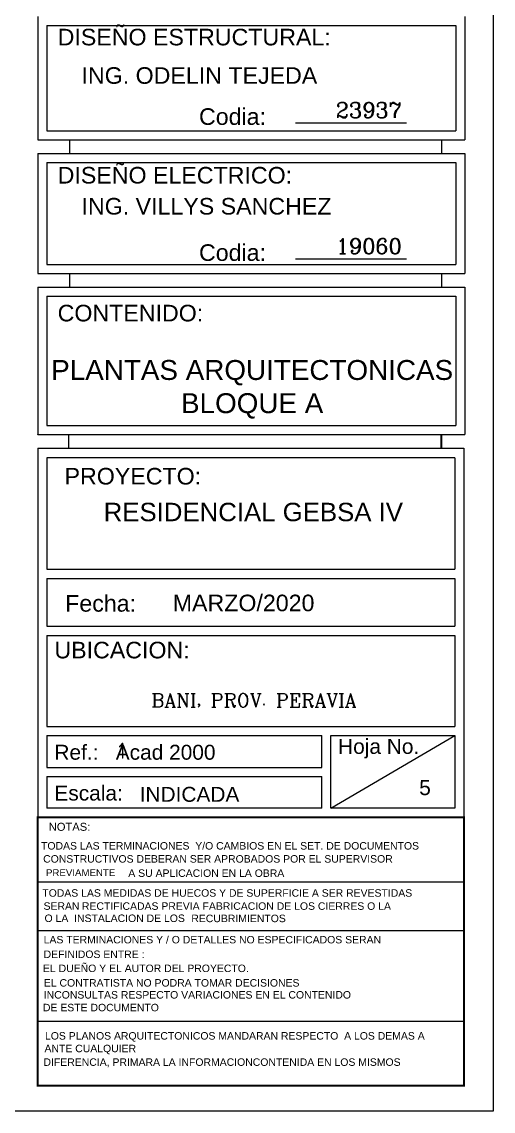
# Model space of a CAD drawing. Header units: feet. Extents: x 317 to 512, y -141 to 162.
# Drawn here: x 445.51 to 452.47, y -90.65 to -74.56 of the extents above; entities that cross this region are included whole.
import ezdxf
from ezdxf.enums import TextEntityAlignment as Align

# ---------------------------------------------------------------- set-up
doc = ezdxf.new("R2010")
doc.units = ezdxf.units.FT
doc.header["$MEASUREMENT"] = 0
for name, color, linetype in [('1', 1, 'Continuous'), ('MARCO', 1, 'Continuous'), ('TARGETA', 3, 'Continuous'), ('TARJETA2', 1, 'Continuous'), ('TEXTO', 2, 'Continuous'), ('TEXTOS', 3, 'Continuous'), ('TEXXT', 2, 'Continuous')]:
    doc.layers.add(name, color=color, linetype=linetype)
doc.styles.add('DAMIAN', font='arial.ttf', dxfattribs={"height": 0.12})
doc.styles.add('DIMTEXT', font='dim', dxfattribs={"width": 0.75, "bigfont": 'special'})
doc.styles.get("Standard").update_dxf_attribs({"font": 'arial.ttf'})
doc.styles.add('TITTEXTM', font='romanc.shx')

msp = doc.modelspace()

# ---------------------------------------------------------------- linework, layer by layer
at = {"layer": '1', "color": 4, "linetype": 'Continuous'}
for p, q in [((445.74434, -87.26547), (452.03866, -87.26547)), ((445.74434, -87.98425), (452.03866, -87.98425)), ((445.74434, -89.32243), (452.03866, -89.32243))]:
    msp.add_line(p, q, dxfattribs=at)
at = {"layer": 'MARCO'}
msp.add_lwpolyline([(387.97006, -48.65447), (452.47006, -48.65447), (452.47006, -90.65447), (387.97006, -90.65447)], close=True, dxfattribs=at)
at = {"layer": 'TARGETA', "color": 3}
for p, q in [((445.74434, -74.48551), (445.74434, -76.30625)), ((452.05064, -74.48551), (452.05064, -76.30625)), ((445.87852, -74.61969), (445.87852, -76.17208)), ((445.87852, -74.61969), (451.91646, -74.61969)), ((451.91646, -74.61969), (451.91646, -76.17208)), ((445.87852, -76.17208), (451.91646, -76.17208)), ((445.74434, -76.30625), (452.05064, -76.30625)), ((445.74434, -76.50697), (445.74434, -78.28297)), ((445.74434, -76.50697), (452.05064, -76.50697)), ((452.05064, -76.50697), (452.05064, -78.28297)), ((445.87852, -76.64114), (445.87852, -78.14879)), ((445.87852, -76.64114), (451.91646, -76.64114)), ((445.87854, -76.64113), (445.87854, -78.14878)), ((451.91646, -76.64114), (451.91646, -78.14879)), ((445.87852, -78.14879), (451.91646, -78.14879)), ((445.87854, -78.14878), (451.91648, -78.14878)), ((445.74434, -78.28297), (452.05064, -78.28297)), ((451.70865, -78.28297), (451.70865, -78.48368)), ((445.74434, -78.48368), (445.74434, -79.21101)), ((445.74434, -78.48368), (445.74434, -80.6594)), ((445.74434, -78.48368), (445.74434, -79.22002)), ((445.74434, -78.48368), (452.05064, -78.48368)), ((452.05064, -78.48368), (452.05064, -80.6594)), ((445.87852, -78.61786), (445.87852, -80.52522)), ((445.87852, -78.61786), (451.91646, -78.61786)), ((451.91646, -78.61786), (451.91646, -80.52522)), ((445.87852, -80.52522), (451.91646, -80.52522)), ((445.74434, -80.6594), (452.05064, -80.6594)), ((445.74434, -80.85949), (452.03866, -80.85949)), ((445.74434, -80.85949), (445.74434, -86.31291)), ((452.03866, -80.85949), (452.03866, -86.31291)), ((445.87826, -81.00171), (445.87826, -82.65022)), ((451.90474, -81.00171), (445.87826, -81.00171)), ((451.90474, -81.00171), (451.90474, -82.65022)), ((445.87826, -82.65022), (451.90474, -82.65022)), ((445.87826, -82.78414), (451.90474, -82.78414)), ((445.87826, -82.78414), (445.87826, -83.49181)), ((451.90474, -82.78414), (451.90474, -83.49181)), ((445.87826, -83.49181), (451.90474, -83.49181)), ((445.87826, -83.62573), (445.87826, -84.97369)), ((445.87826, -83.62573), (451.90474, -83.62573)), ((445.87826, -83.62573), (451.90474, -83.62573)), ((451.90474, -83.62573), (451.90474, -84.97369)), ((445.87826, -84.97369), (451.90474, -84.97369)), ((445.87826, -85.10762), (445.87826, -85.57634)), ((445.87826, -85.10762), (449.94055, -85.10762)), ((449.94055, -85.57634), (449.94055, -85.10762)), ((450.07447, -85.10762), (451.90474, -85.10762)), ((450.07447, -86.17899), (451.90474, -85.10762)), ((450.07447, -86.17899), (450.07447, -85.10762)), ((451.90474, -85.10762), (451.90474, -86.17899)), ((445.87826, -85.57634), (449.94055, -85.57634)), ((445.87826, -85.71026), (445.87826, -86.17899)), ((445.87826, -85.71026), (449.94055, -85.71026)), ((449.94055, -86.17899), (449.94055, -85.71026)), ((449.94055, -86.17899), (445.87826, -86.17899)), ((451.90474, -86.17899), (450.07447, -86.17899))]:
    msp.add_line(p, q, dxfattribs=at)
at = {"layer": 'TARJETA2', "color": 7}
msp.add_line((445.74434, -86.31291), (445.74434, -90.2777), dxfattribs=at)
at = {"layer": 'TEXTOS', "color": 7}
for p, q in [((446.21395, -76.30625), (446.21395, -76.50697)), ((451.70865, -76.30625), (451.70865, -76.50697)), ((445.74434, -76.50697), (445.74434, -77.48944)), ((446.21395, -78.28297), (446.21395, -78.48368)), ((445.74434, -80.66354), (445.74434, -80.6594)), ((446.20197, -80.6594), (446.20197, -80.85949)), ((451.69667, -80.6594), (451.69667, -80.85949)), ((451.70865, -80.65997), (451.70865, -80.86068)), ((452.03866, -86.14515), (452.03866, -90.2777)), ((452.03866, -86.31291), (445.74434, -86.31291)), ((445.74434, -90.2777), (452.03866, -90.2777))]:
    msp.add_line(p, q, dxfattribs=at)
at = {"layer": 'TEXXT'}
for p, q in [((449.54981, -76.05403), (451.19132, -76.05403)), ((449.54981, -78.06299), (451.19132, -78.06299))]:
    msp.add_line(p, q, dxfattribs=at)
at = {"layer": 'TEXXT', "const_width": 0.03142}
msp.add_lwpolyline([(445.74434, -86.31291), (452.03866, -86.31291), (452.03866, -90.2777), (445.74434, -90.2777), (445.74434, -86.31291)], dxfattribs=at)

# ---------------------------------------------------------------- texts
at = {"style": 'DIMTEXT'}
msp.add_attdef('1', text='1', height=0.23565, dxfattribs=at).set_placement((446.98697, -85.44738), align=Align.CENTER)
at = {"layer": 'TEXTO', "color": 7}
for s, height, p in [('NOTAS:', 0.117823, (445.90802, -86.39484)), ('  PREVIAMENTE', 0.1021137, (445.78839, -87.08072))]:
    msp.add_text(s, height=height, dxfattribs=at).set_placement(p, align=Align.TOP_LEFT)
at = {"layer": 'TEXTOS', "color": 7, "style": 'DAMIAN'}
for s, height, p in [('  Codia:', 0.245073, (447.93599, -75.84122)), ('  Codia:', 0.245073, (447.93599, -77.85018)), ('Fecha:', 0.245073, (446.15058, -83.03118)), ('UBICACION:', 0.245073, (445.99142, -83.72081)), ('Ref.:', 0.220566, (445.99142, -85.24239)), ('Acad 2000', 0.220566, (446.89693, -85.24239)), ('Hoja No.', 0.220566, (450.17963, -85.15593)), ('Escala:', 0.220566, (445.99142, -85.84504)), ('5', 0.22057, (451.37736, -85.76491)), ('TODAS LAS TERMINACIONES  Y/O CAMBIOS EN EL SET. DE DOCUMENTOS', 0.1102828, (445.79417, -86.67963)), ('CONSTRUCTIVOS DEBERAN SER APROBADOS POR EL SUPERVISOR  ', 0.1102828, (445.82513, -86.87223)), ('A SU APLICACION EN LA OBRA', 0.1102828, (447.08261, -87.08289)), ('TODAS LAS MEDIDAS DE HUECOS Y DE SUPERFICIE A SER REVESTIDAS ', 0.1102828, (445.81284, -87.37592)), ('  SERAN', 0.110283, (445.74569, -87.56912)), ('RECTIFICADAS PREVIA FABRICACION DE LOS CIERRES O LA   ', 0.1102828, (446.39805, -87.56954)), (' O LA  INSTALACION DE LOS', 0.1102828, (445.80317, -87.74923)), ('RECUBRIMIENTOS', 0.1102828, (448.01293, -87.75178)), ('LAS TERMINACIONES Y / O DETALLES NO ESPECIFICADOS SERAN ', 0.1102828, (445.83271, -88.06564)), ('  DEFINIDOS ENTRE :', 0.1102828, (445.74649, -88.28128)), ('EL DUEÑO Y EL AUTOR DEL PROYECTO.  ', 0.1102828, (445.8226, -88.48898)), ('  EL CONTRATISTA NO PODRA TOMAR DECISIONES ', 0.1102828, (445.74985, -88.70348)), ('INCONSULTAS RESPECTO VARIACIONES EN EL CONTENIDO  ', 0.1102828, (445.83418, -88.88029)), (' DE ESTE DOCUMENTO', 0.1102828, (445.77945, -89.06827)), ('LOS PLANOS ARQUITECTONICOS MANDARAN RESPECTO  A LOS DEMAS A ', 0.1102828, (445.85232, -89.48626)), ('  ANTE CUALQUIER  ', 0.1102828, (445.75954, -89.67278)), ('DIFERENCIA, PRIMARA LA INFORMACIONCONTENIDA EN LOS MISMOS', 0.1102828, (445.83013, -89.87398))]:
    msp.add_text(s, height=height, dxfattribs=at).set_placement(p, align=Align.TOP_LEFT)
for s, height, p in [('MARZO/2020', 0.245073, (447.73824, -83.27001)), ('INDICADA', 0.220566, (447.25011, -86.08456))]:
    msp.add_text(s, height=height, dxfattribs=at).set_placement(p)
at = {"layer": 'TEXTOS', "color": 7}
for s, insert, char_height, width, attachment_point, style in [('DISEÑO ESTRUCTURAL:', (446.03937, -74.66697), 0.2450728, 8.710453, 1, 'DAMIAN'), ('ING. ODELIN TEJEDA', (446.39168, -75.23448), 0.2450728, 8.7032265, 1, 'DAMIAN'), ('23937', (450.14547, -75.86992), 0.227346, 25.3352368, 4, 'TITTEXTM'), ('DISEÑO ELECTRICO:', (446.03937, -76.8317), 0.2450728, 44.2125063, 4, 'DAMIAN'), ('ING. VILLYS SANCHEZ', (446.3917, -77.16555), 0.2450728, 8.7032265, 1, 'DAMIAN'), ('19060', (450.14549, -77.87887), 0.227346, 25.3352368, 4, 'TITTEXTM'), ('CONTENIDO:', (446.03937, -78.74385), 0.245073, 8.710453, 1, 'DAMIAN'), ('PLANTAS ARQUITECTONICAS\\PBLOQUE A', (448.91134, -79.55946), 0.2940874, 10.4438718, 2, 'DAMIAN'), ('PROYECTO:', (446.14169, -81.1528), 0.245073, 8.710453, 1, 'DAMIAN'), ('RESIDENCIAL GEBSA IV', (448.9285, -81.66786), 0.2723984, 9.6736363, 2, 'DAMIAN'), (' BANI, PROV. PERAVIA', (448.86716, -84.48295), 0.2042988, 7.2552272, 2, 'TITTEXTM')]:
    msp.add_mtext(s, dxfattribs=dict(at, insert=insert, char_height=char_height, width=width, attachment_point=attachment_point, style=style))

doc.saveas('drawing.dxf')
